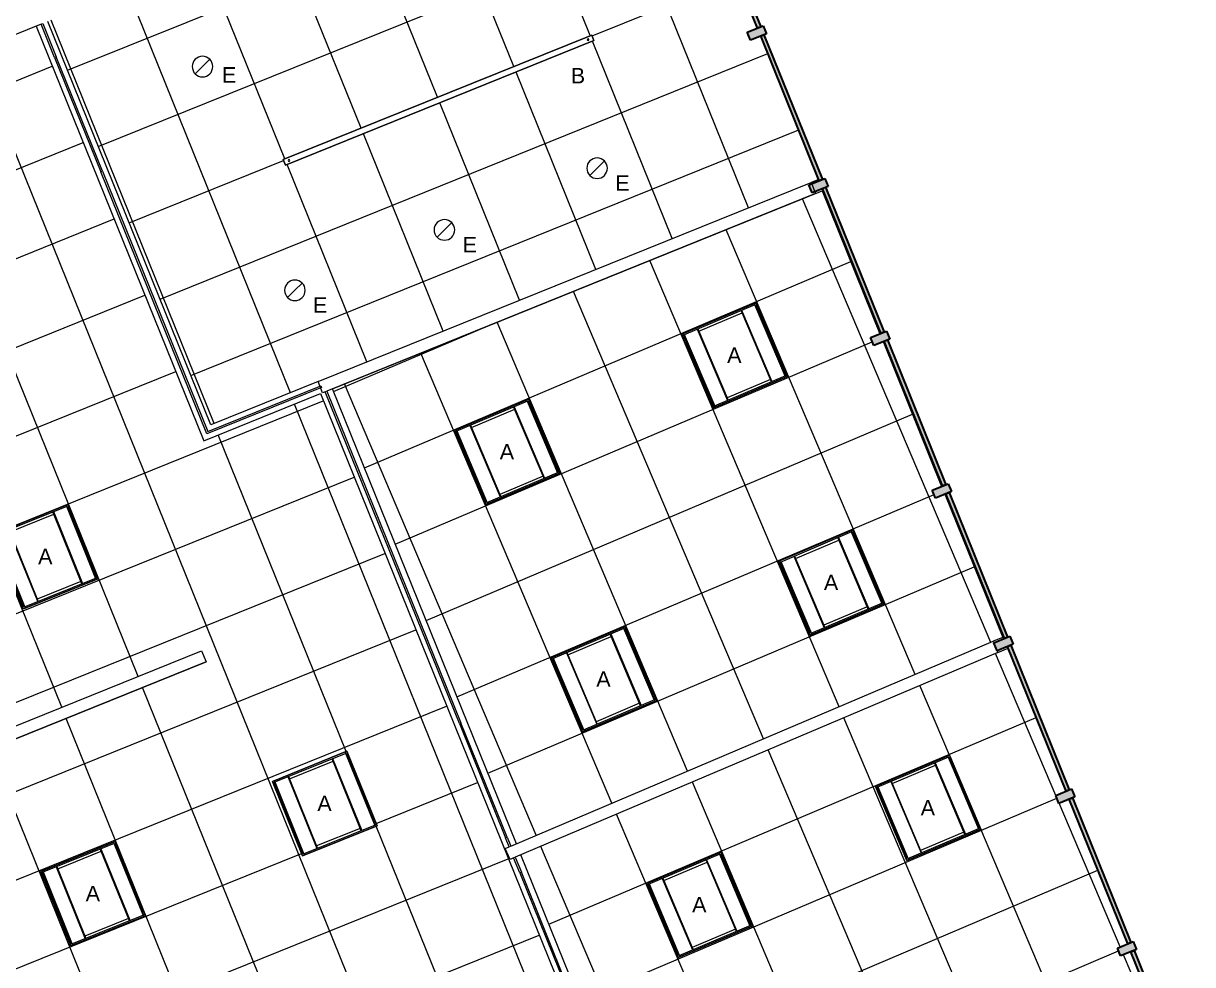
# Model space of a CAD drawing. Header units: inches. Extents: x 2359 to 5358, y 32 to 2545.
# Drawn here: x 4956.2 to 5297, y 460.5 to 734.9 of the extents above; entities that cross this region are included whole.
import ezdxf

# ---------------------------------------------------------------- set-up
doc = ezdxf.new("R2010")
doc.units = ezdxf.units.IN
doc.header["$MEASUREMENT"] = 0
for name, color, linetype, lineweight in [('A-CLNG', 13, 'Continuous', 18), ('A-CLNG-PATT', 13, 'Continuous', 18), ('A-DETL-GENF', 92, 'Continuous', 9), ('A-GLAZ-CURT', 52, 'Continuous', 18), ('A-GLAZ-CWMG', 51, 'Continuous', 18), ('A-WALL', 113, 'Continuous', 18), ('E-LITE-EQPM', 33, 'Continuous', 9), ('E-LITE-EQPM-IDEN', 33, 'Continuous', 9), ('I-WALL', 2, 'Continuous', 18)]:
    doc.layers.add(name, color=color, linetype=linetype, lineweight=lineweight)
doc.styles.add('Arial', font='arial.ttf', dxfattribs={"height": 4.5})

# ---------------------------------------------------------------- blocks, each defined once
blk = doc.blocks.new('System Panel - Glazed-4861171-REFLECTED CEILING PLAN')
at = {"layer": 'A-GLAZ-CURT', "lineweight": 9}
blk.add_hatch(color=7, dxfattribs=at).paths.add_polyline_path([(22.75, 0.75), (22.75, 1.75), (-22.75, 1.75), (-22.75, 0.75), (-14.09, 0.75)], flags=0)
at = {"layer": 'A-GLAZ-CURT', "color": 8, "lineweight": 30}
for p, q in [((-22.75, 0.75), (-22.75, 1.75)), ((-22.75, 1.75), (22.75, 1.75)), ((22.75, 0.75), (-22.75, 0.75)), ((22.75, 1.75), (22.75, 0.75))]:
    blk.add_line(p, q, dxfattribs=at)
blk = doc.blocks.new('Rectangular Mullion - 2_5_ x 5_ rectangular-4861165-REFLECTED CEILING PLAN')
at = {"layer": 'A-GLAZ-CWMG', "lineweight": 9}
blk.add_hatch(color=7, dxfattribs=at).paths.add_polyline_path([(-1.25, -2.5), (-1.25, 2.5), (1.25, 2.5), (1.25, -2.5)], flags=0)
at = {"layer": 'A-GLAZ-CWMG', "color": 8, "lineweight": 30}
for p, q in [((1.25, 2.5), (-1.25, 2.5)), ((-1.25, 2.5), (-1.25, -2.5)), ((1.25, -2.5), (1.25, 2.5)), ((-1.25, -2.5), (1.25, -2.5))]:
    blk.add_line(p, q, dxfattribs=at)
blk = doc.blocks.new('L-Recessed-Axis-Duo - 2 x 2-4559999-REFLECTED CEILING PLAN')
at = {"layer": 'E-LITE-EQPM'}
for p, q in [((-11.7, 11.7), (-11.7, -11.7)), ((11.7, 11.7), (-11.7, 11.7)), ((-11.37, 11.26), (-11.37, 11.27)), ((-11.37, 11.14), (-11.37, 11.26)), ((-11.37, 11.14), (11.38, 11.14)), ((11.32, 11.32), (-11.32, 11.32)), ((-11.32, 11.32), (-11.32, -11.32)), ((11.32, -11.32), (11.32, 11.32)), ((11.38, 11.27), (11.38, 11.26)), ((11.38, 11.26), (11.38, 11.14)), ((11.7, -11.7), (11.7, 11.7)), ((-11.32, 7.03), (11.32, 7.03)), ((-11.32, 7.02), (11.32, 7.02)), ((-11.32, 6.85), (11.32, 6.85)), ((-10.57, 6.86), (-10.57, -6.86)), ((10.57, -6.86), (10.57, 6.86)), ((11.32, -6.85), (-11.32, -6.85)), ((-11.32, -7.02), (11.32, -7.02)), ((-11.32, -7.03), (11.32, -7.03)), ((-11.7, -11.7), (11.7, -11.7)), ((-11.37, -11.26), (-11.37, -11.14)), ((-11.37, -11.14), (11.38, -11.14)), ((-11.37, -11.27), (-11.37, -11.26)), ((-11.32, -11.32), (11.32, -11.32)), ((11.38, -11.14), (11.38, -11.26)), ((11.38, -11.26), (11.38, -11.27))]:
    blk.add_line(p, q, dxfattribs=at)
for points, knots in [([(-11.64, 11.64), (-11.65, 11.65), (-11.65, 11.65), (-11.66, 11.66), (-11.67, 11.67), (-11.68, 11.68), (-11.68, 11.68), (-11.69, 11.69), (-11.69, 11.69), (-11.7, 11.7), (-11.7, 11.7), (-11.7, 11.7), (-11.7, 11.7)], [0, 0, 0, 0, 0.166667, 0.25, 0.333333, 0.416667, 0.5, 0.583333, 0.666667, 0.75, 0.833333, 1, 1, 1, 1]), ([(11.64, 11.64), (11.65, 11.65), (11.65, 11.65), (11.66, 11.66), (11.67, 11.67), (11.68, 11.68), (11.68, 11.68), (11.69, 11.69), (11.69, 11.69), (11.7, 11.7), (11.7, 11.7), (11.7, 11.7), (11.7, 11.7)], [0, 0, 0, 0, 0.166667, 0.25, 0.333333, 0.416667, 0.5, 0.583333, 0.666667, 0.75, 0.833333, 1, 1, 1, 1]), ([(-11.7, -11.7), (-11.7, -11.7), (-11.7, -11.7), (-11.7, -11.7), (-11.69, -11.69), (-11.69, -11.69), (-11.68, -11.68), (-11.68, -11.68), (-11.67, -11.67), (-11.66, -11.66), (-11.65, -11.65), (-11.65, -11.65), (-11.64, -11.64)], [-1, -1, -1, -1, -0.833333, -0.75, -0.666667, -0.583333, -0.5, -0.416667, -0.333333, -0.25, -0.166667, 0, 0, 0, 0]), ([(11.64, -11.64), (11.65, -11.65), (11.65, -11.65), (11.66, -11.66), (11.67, -11.67), (11.68, -11.68), (11.68, -11.68), (11.69, -11.69), (11.69, -11.69), (11.7, -11.7), (11.7, -11.7), (11.7, -11.7), (11.7, -11.7)], [0, 0, 0, 0, 0.166667, 0.25, 0.333333, 0.416667, 0.5, 0.583333, 0.666667, 0.75, 0.833333, 1, 1, 1, 1])]:
    blk.add_open_spline(points, degree=3, knots=knots, dxfattribs=at)
blk = doc.blocks.new('L-Pendant-Axis-Sculpt-Direct_Indirect - SCDI-F-8-4584194-REFLECTED CEILING PLAN')
at = {"layer": 'A-DETL-GENF'}
for p, q in [((-48.5, -0.875), (-48.5, 0.875)), ((-48.5, 0.875), (48.5, 0.875)), ((48.5, 0.875), (-48.5, 0.875)), ((-48.5, 0.875), (-48.5, -0.875)), ((48.5, 0.875), (48.5, -0.875)), ((48.5, -0.875), (48.5, 0.875)), ((48.5, -0.875), (-48.5, -0.875)), ((-48.5, -0.875), (48.5, -0.875))]:
    blk.add_line(p, q, dxfattribs=at)
for centre in [(-47, 0), (47, 0)]:
    blk.add_circle(centre, 0.25, dxfattribs=at)
blk = doc.blocks.new('L-Recessed Circular - Downlight - 6_-5390697-REFLECTED CEILING PLAN')
at = {"layer": 'E-LITE-EQPM'}
for q in [(-2.12, -2.12), (2.12, 2.12)]:
    blk.add_line((0, 0), q, dxfattribs=at)
for start, end in [(360, 180), (180, 360)]:
    blk.add_arc((0, 0), 3, start, end, dxfattribs=at)

msp = doc.modelspace()

# ---------------------------------------------------------------- hatches: boundary and pattern name
at = {"layer": 'A-CLNG-PATT'}
h = msp.add_hatch(dxfattribs=at)
h.set_pattern_fill('FP_1', color=256, style=0, pattern_type=2)
h.set_pattern_definition([(292, (4951.716, 510.087), (-22.2524, -8.9906), []), (202, (4951.716, 510.087), (-8.9906, 22.2524), [])])
h.paths.add_polyline_path([(5073.07, 156.01), (5114.21, 172.62), (5112.99, 175.64), (5115.31, 176.57), (5116.52, 173.56), (5158.71, 190.61), (5157.49, 193.62), (5159.81, 194.56), (5161.03, 191.54), (5203.22, 208.59), (5202, 211.6), (5203.16, 212.07), (5201.94, 215.08), (5208.13, 217.58), (5042.73, 626.96), (5008.73, 613.21), (4959.88, 734.11), (4935.79, 724.39), (4894.76, 825.93), (4827.22, 798.64), (4804.93, 853.82), (4692.89, 808.58), (4737.83, 697.32), (4849.88, 742.57), (4938.27, 523.78), (5008.1, 551.99), (5009.42, 548.74), (4927.75, 515.7), (4953.03, 453.13), (4965.99, 458.37), (4965.99, 458.37), (4976.65, 431.96), (4963.69, 426.73), (5061.65, 184.27), (5073.72, 189.15), (5084.12, 163.42), (5080.87, 162.11), (5080.1, 164.02), (5071.28, 160.45), (5072.67, 156.99)], flags=0)
h.paths.add_polyline_path([(5077.79, 199.08), (5069.02, 220.78), (5090.72, 229.54), (5099.49, 207.84), (5079.57, 199.8)], flags=0)
h.paths.add_polyline_path([(5205.53, 209.52), (5210.57, 211.56), (5209.44, 214.34), (5204.41, 212.3), (5204.71, 211.56)], flags=0)
h.paths.add_polyline_path([(5145.46, 225.12), (5136.69, 246.82), (5158.39, 255.59), (5167.16, 233.89), (5150.81, 227.28)], flags=0)
h.paths.add_polyline_path([(5041.82, 288.09), (5033.06, 309.79), (5054.76, 318.55), (5063.52, 296.85), (5047.19, 290.25)], flags=0)
h.paths.add_polyline_path([(5109.5, 314.13), (5100.73, 335.83), (5122.43, 344.6), (5131.2, 322.9), (5111.95, 315.12)], flags=0)
h.paths.add_polyline_path([(5005.48, 378.04), (4996.71, 399.74), (5018.41, 408.51), (5027.18, 386.81), (5008.33, 379.19)], flags=0)
h.paths.add_polyline_path([(5073.15, 404.09), (5064.39, 425.79), (5086.08, 434.55), (5094.85, 412.85), (5079.57, 406.68)], flags=0)
h.paths.add_polyline_path([(4970.04, 465.9), (4961.27, 487.6), (4982.97, 496.36), (4991.73, 474.67), (4972.37, 466.84)], flags=0)
h.paths.add_polyline_path([(5037.56, 492.19), (5028.79, 513.89), (5050.49, 522.66), (5059.25, 500.96), (5040.71, 493.47)], flags=0)
h.paths.add_polyline_path([(4956.19, 564.19), (4947.42, 585.89), (4969.12, 594.65), (4977.88, 572.95), (4956.52, 564.32)], flags=0)
h.paths.add_polyline_path([(4919.68, 653.79), (4910.91, 675.49), (4932.61, 684.25), (4941.38, 662.55), (4924.13, 655.59)], flags=0)
h.paths.add_polyline_path([(4754.71, 740.59), (4736.35, 786.03), (4737.97, 786.68), (4756.33, 741.25), (4754.88, 740.67)], flags=0)
h.paths.add_polyline_path([(4883.7, 742.36), (4874.93, 764.05), (4896.63, 772.82), (4905.39, 751.12), (4887.52, 743.9)], flags=0)
h.paths.add_polyline_path([(4798.7, 758.34), (4780.34, 803.78), (4781.97, 804.43), (4800.32, 759)], flags=0)
h = msp.add_hatch(dxfattribs=at)
h.set_pattern_fill('FP_4', color=256, style=0, pattern_type=2)
h.set_pattern_definition([(292, (5058.99, 757.588), (-22.2524, -8.9906), []), (202, (5058.99, 757.588), (-8.9906, 22.2524), [])])
h.paths.add_polyline_path([(5010.81, 617.83), (5187.98, 689.42), (5171.09, 731.23), (5168.08, 730.01), (5167.14, 732.33), (5170.16, 733.54), (5153.1, 775.73), (5150.1, 774.51), (5149.16, 776.83), (5152.17, 778.05), (5140.43, 807.11), (5134.27, 804.62), (5134.29, 804.58), (4963.28, 735.49), (5009.92, 620.04)], flags=0)
h.paths.add_polyline_path([(5035.32, 654.07), (5034.54, 654.18), (5033.82, 654.48), (5033.2, 654.95), (5032.72, 655.57), (5032.42, 656.3), (5032.32, 657.07), (5032.42, 657.85), (5032.72, 658.57), (5033.2, 659.19), (5033.82, 659.67), (5034.54, 659.97), (5035.32, 660.07), (5036.09, 659.97), (5036.82, 659.67), (5037.44, 659.19), (5037.92, 658.57), (5038.22, 657.85), (5038.32, 657.07), (5038.22, 656.3), (5037.92, 655.57), (5037.44, 654.95), (5036.82, 654.48), (5036.09, 654.18)], flags=0)
h.paths.add_polyline_path([(5078.89, 671.68), (5078.12, 671.79), (5077.39, 672.09), (5076.77, 672.56), (5076.3, 673.18), (5076, 673.91), (5075.89, 674.68), (5076, 675.46), (5076.3, 676.18), (5076.77, 676.81), (5077.39, 677.28), (5078.12, 677.58), (5078.89, 677.68), (5079.67, 677.58), (5080.39, 677.28), (5081.02, 676.81), (5081.49, 676.18), (5081.79, 675.46), (5081.89, 674.64), (5081.79, 673.91), (5081.49, 673.18), (5081.02, 672.56), (5080.39, 672.09), (5079.67, 671.79)], flags=0)
h.paths.add_polyline_path([(5123.4, 689.67), (5122.62, 689.77), (5121.9, 690.07), (5121.28, 690.55), (5120.8, 691.17), (5120.5, 691.89), (5120.4, 692.67), (5120.5, 693.45), (5120.8, 694.17), (5121.28, 694.79), (5121.9, 695.27), (5122.62, 695.57), (5123.4, 695.67), (5124.17, 695.57), (5124.91, 695.26), (5125.52, 694.79), (5125.99, 694.17), (5126.29, 693.45), (5126.4, 692.67), (5126.29, 691.89), (5125.99, 691.17), (5125.52, 690.55), (5124.9, 690.07), (5124.17, 689.77)], flags=0)
h.paths.add_polyline_path([(5032.55, 693.55), (5031.9, 695.18), (5121.83, 731.51), (5122.49, 729.89), (5044.06, 698.2)], flags=0)
h.paths.add_polyline_path([(5008.39, 719.3), (5007.61, 719.4), (5006.89, 719.7), (5006.27, 720.18), (5005.79, 720.8), (5005.49, 721.52), (5005.39, 722.3), (5005.49, 723.08), (5005.79, 723.8), (5006.27, 724.42), (5006.89, 724.9), (5007.61, 725.2), (5008.39, 725.3), (5009.17, 725.2), (5009.92, 724.87), (5010.51, 724.42), (5010.99, 723.8), (5011.29, 723.08), (5011.39, 722.3), (5011.29, 721.52), (5010.99, 720.8), (5010.51, 720.18), (5009.89, 719.7), (5009.17, 719.4), (5008.73, 719.34)], flags=0)
h.paths.add_polyline_path([(5053.18, 738.91), (5052.4, 739.01), (5051.68, 739.31), (5051.06, 739.79), (5050.58, 740.41), (5050.28, 741.13), (5050.18, 741.91), (5050.28, 742.69), (5050.58, 743.41), (5051.06, 744.03), (5051.68, 744.51), (5052.4, 744.81), (5053.18, 744.91), (5053.95, 744.81), (5054.68, 744.51), (5055.3, 744.03), (5055.78, 743.41), (5056.08, 742.69), (5056.18, 741.91), (5056.08, 741.13), (5055.78, 740.41), (5055.3, 739.79), (5054.68, 739.31), (5053.95, 739.01)], flags=0)
h.paths.add_polyline_path([(5097.88, 755.94), (5097.11, 756.04), (5096.38, 756.34), (5095.76, 756.82), (5095.28, 757.44), (5094.98, 758.16), (5094.88, 758.94), (5094.98, 759.71), (5095.28, 760.44), (5095.76, 761.06), (5096.38, 761.54), (5097.11, 761.84), (5097.88, 761.94), (5098.66, 761.84), (5099.38, 761.54), (5100, 761.06), (5100.48, 760.44), (5100.78, 759.71), (5100.88, 758.94), (5100.78, 758.16), (5100.48, 757.44), (5100, 756.82), (5099.38, 756.34), (5098.66, 756.04)], flags=0)
h = msp.add_hatch(dxfattribs=at)
h.set_pattern_fill('FP_5', color=256, style=0, pattern_type=2)
h.set_pattern_definition([(23, (5144.434, 590.893), (9.3775, -22.092), []), (293, (5144.434, 590.893), (-22.092, -9.3775), [])])
h.paths.add_polyline_path([(5099.86, 495.73), (5241.6, 555.89), (5224.75, 597.6), (5222.02, 596.49), (5221.09, 598.81), (5223.81, 599.91), (5206.77, 642.1), (5204.04, 641), (5203.1, 643.32), (5205.83, 644.42), (5189.01, 686.06), (5046.27, 628.38), (5099.19, 497.4)], flags=0)
h.paths.add_polyline_path([(5119.12, 528.36), (5109.98, 549.9), (5131.52, 559.05), (5140.66, 537.51), (5124.91, 530.82)], flags=0)
h.paths.add_polyline_path([(5185.46, 556.52), (5176.31, 578.06), (5197.85, 587.2), (5207, 565.66), (5189.67, 558.31)], flags=0)
h.paths.add_polyline_path([(5090.99, 594.64), (5081.85, 616.18), (5103.39, 625.32), (5112.53, 603.78), (5092.52, 595.29)], flags=0)
h.paths.add_polyline_path([(5157.27, 622.77), (5148.12, 644.31), (5169.66, 653.46), (5178.81, 631.91), (5157.29, 622.78)], flags=0)
h = msp.add_hatch(dxfattribs=at)
h.set_pattern_fill('FP_6', color=256, style=0, pattern_type=2)
h.set_pattern_definition([(203, (5200.52, 458.766), (-9.3775, 22.092), []), (113, (5200.52, 458.766), (22.092, 9.3775), [])])
h.paths.add_polyline_path([(5153.52, 362.93), (5295.54, 423.21), (5278.97, 464.19), (5275.97, 462.98), (5275.03, 465.3), (5278.04, 466.52), (5260.99, 508.7), (5257.98, 507.48), (5257.05, 509.8), (5260.06, 511.02), (5243.19, 552.77), (5101.17, 492.48), (5153.51, 362.94)], flags=0)
h.paths.add_polyline_path([(5175.52, 396.43), (5166.38, 417.97), (5187.92, 427.11), (5197.06, 405.57), (5176.72, 396.94)], flags=0)
h.paths.add_polyline_path([(5241.85, 424.58), (5232.71, 446.13), (5254.25, 455.27), (5263.4, 433.73), (5247.96, 427.18)], flags=0)
h.paths.add_polyline_path([(5147.05, 462.56), (5137.91, 484.1), (5159.45, 493.25), (5168.59, 471.71), (5150.81, 464.16)], flags=0)
h.paths.add_polyline_path([(5213.66, 490.84), (5204.52, 512.38), (5226.06, 521.52), (5235.21, 499.98), (5215.58, 491.65)], flags=0)

# ---------------------------------------------------------------- linework, layer by layer
at = {"layer": 'A-CLNG'}
for p, q in [((4959.88, 734.11), (5008.73, 613.21)), ((5010.81, 617.83), (4963.28, 735.49)), ((5187.98, 689.42), (5185.78, 688.53)), ((5046.27, 628.38), (5189.01, 686.06)), ((5189.01, 686.06), (5205.83, 644.42)), ((5169.66, 653.46), (5148.12, 644.31)), ((5178.81, 631.91), (5169.66, 653.46)), ((5148.12, 644.31), (5157.27, 622.77)), ((5206.77, 642.1), (5223.81, 599.91)), ((5042.07, 630.46), (5010.81, 617.83)), ((5157.27, 622.77), (5178.81, 631.91)), ((5099.86, 495.73), (5046.27, 628.38)), ((5008.73, 613.21), (5042.73, 626.96)), ((5042.73, 626.96), (5208.13, 217.58)), ((5103.39, 625.32), (5081.85, 616.18)), ((5112.53, 603.78), (5103.39, 625.32)), ((5081.85, 616.18), (5090.99, 594.64)), ((5090.99, 594.64), (5112.53, 603.78)), ((5224.75, 597.6), (5241.6, 555.89)), ((4969.12, 594.65), (4947.42, 585.89)), ((4977.88, 572.95), (4969.12, 594.65)), ((5197.85, 587.2), (5176.31, 578.06)), ((5207, 565.66), (5197.85, 587.2)), ((5176.31, 578.06), (5185.46, 556.52)), ((4956.19, 564.19), (4977.88, 572.95)), ((5185.46, 556.52), (5207, 565.66)), ((5131.52, 559.05), (5109.98, 549.9)), ((5140.66, 537.51), (5131.52, 559.05)), ((5241.6, 555.89), (5238.86, 554.73)), ((5240.23, 551.51), (5243.19, 552.77)), ((4927.75, 515.7), (5009.42, 548.74)), ((5109.98, 549.9), (5119.12, 528.36)), ((5119.12, 528.36), (5140.66, 537.51)), ((5050.49, 522.66), (5028.79, 513.89)), ((5059.25, 500.96), (5050.49, 522.66)), ((5226.06, 521.52), (5204.52, 512.38)), ((5235.21, 499.98), (5226.06, 521.52)), ((5028.79, 513.89), (5037.56, 492.19)), ((5204.52, 512.38), (5213.66, 490.84)), ((5037.56, 492.19), (5059.25, 500.96)), ((5213.66, 490.84), (5235.21, 499.98)), ((4982.97, 496.36), (4961.27, 487.6)), ((4991.73, 474.67), (4982.97, 496.36)), ((5153.52, 362.93), (5101.17, 492.48)), ((5159.45, 493.25), (5137.91, 484.1)), ((5168.59, 471.71), (5159.45, 493.25)), ((4961.27, 487.6), (4970.04, 465.9)), ((5137.91, 484.1), (5147.05, 462.56)), ((4970.04, 465.9), (4991.73, 474.67)), ((5147.05, 462.56), (5168.59, 471.71))]:
    msp.add_line(p, q, dxfattribs=at)
for centre, start, end in [((5008.39, 722.3), 0, 180), ((5008.39, 722.3), 180, 0), ((5123.4, 692.67), 0, 180), ((5123.4, 692.67), 180, 0), ((5078.89, 674.68), 360, 180), ((5078.89, 674.68), 180, 0), ((5035.32, 657.07), 0, 180), ((5035.32, 657.07), 180, 0)]:
    msp.add_arc(centre, 3, start, end, dxfattribs=at)
at = {"layer": 'A-WALL'}
for p, q in [((4961.36, 734.71), (4961.83, 734.9)), ((5044.13, 627.52), (5044.6, 627.71)), ((5098.22, 495.03), (5097.76, 494.84)), ((5099.07, 491.59), (5099.53, 491.79))]:
    msp.add_line(p, q, dxfattribs=at)
at = {"layer": 'I-WALL'}
for p, q in [((4961.36, 734.71), (4935.8, 724.38)), ((4965.3, 724.97), (4961.36, 734.71)), ((4961.83, 734.9), (4965.76, 725.16)), ((4965.76, 725.16), (4965.3, 724.97)), ((4978.78, 691.59), (4979.25, 691.78)), ((4979.25, 691.78), (5009.92, 615.86)), ((5009.64, 615.2), (4978.78, 691.59)), ((5042.07, 630.46), (5185.78, 688.54)), ((5185.78, 688.54), (5187.09, 685.3)), ((5187.09, 685.3), (5044.6, 627.71)), ((5043.38, 627.22), (5042.07, 630.46)), ((5043.1, 628.72), (5009.64, 615.2)), ((5009.92, 615.86), (5042.92, 629.19)), ((5042.92, 629.19), (5043.1, 628.72)), ((5044.13, 627.52), (5043.38, 627.22)), ((5083.24, 530.78), (5044.13, 627.52)), ((5044.6, 627.71), (5083.7, 530.96)), ((5098.22, 495.03), (5238.86, 554.73)), ((5238.86, 554.73), (5240.23, 551.51)), ((4926.42, 518.99), (5008.1, 551.99)), ((5009.42, 548.74), (4927.73, 515.74)), ((5008.1, 551.99), (5009.42, 548.74)), ((5240.23, 551.51), (5099.53, 491.79)), ((5083.7, 530.96), (5083.24, 530.78)), ((5096.73, 497.4), (5097.19, 497.59)), ((5097.19, 497.59), (5098.22, 495.03)), ((5096.64, 494.36), (5097.76, 494.84)), ((5098.01, 491.14), (5096.64, 494.36)), ((5097.76, 494.84), (5096.73, 497.4)), ((5099.07, 491.59), (5098.01, 491.14)), ((5100.85, 487.2), (5099.07, 491.59)), ((5099.53, 491.79), (5101.31, 487.39)), ((5101.31, 487.39), (5100.85, 487.2))]:
    msp.add_line(p, q, dxfattribs=at)
at = {"layer": 'I-WALL', "lineweight": 9}
for p, q in [((4965.3, 724.97), (4978.78, 691.59)), ((4979.25, 691.78), (4965.76, 725.16)), ((5083.24, 530.78), (5096.73, 497.4)), ((5097.19, 497.59), (5083.7, 530.96)), ((5114.8, 454.01), (5101.31, 487.39)), ((5100.85, 487.2), (5114.34, 453.82))]:
    msp.add_line(p, q, dxfattribs=at)

# ---------------------------------------------------------------- block references
at = {"layer": 'A-GLAZ-CURT', "lineweight": 9, "rotation": 291.9999999999997}
for p in [(5160.94, 754.36), (5178.92, 709.85), (5196.9, 665.35), (5214.88, 620.84), (5232.86, 576.34), (5250.84, 531.83), (5268.82, 487.33), (5286.81, 442.82)]:
    msp.add_blockref('System Panel - Glazed-4861171-REFLECTED CEILING PLAN', p, dxfattribs=at)
at = {"layer": 'A-GLAZ-CWMG', "lineweight": 9, "extrusion": (0, 0, -1), "rotation": 248.0000000000003}
for p in [(-5169.93, 732.1), (-5187.91, 687.6), (-5205.89, 643.09), (-5223.87, 598.59), (-5241.85, 554.09), (-5259.83, 509.58), (-5277.82, 465.08)]:
    msp.add_blockref('Rectangular Mullion - 2_5_ x 5_ rectangular-4861165-REFLECTED CEILING PLAN', p, dxfattribs=at)
at = {"layer": 'E-LITE-EQPM', "extrusion": (0, 0, -1)}
for name, p, rotation in [('L-Pendant-Axis-Sculpt-Direct_Indirect - SCDI-F-8-4584194-REFLECTED CEILING PLAN', (-5077.19, 712.53), 337.9999999999999), ('L-Recessed-Axis-Duo - 2 x 2-4559999-REFLECTED CEILING PLAN', (-5163.47, 638.11), 247.0000000000002), ('L-Recessed-Axis-Duo - 2 x 2-4559999-REFLECTED CEILING PLAN', (-5097.19, 609.98), 247.0000000000002), ('L-Recessed-Axis-Duo - 2 x 2-4559999-REFLECTED CEILING PLAN', (-4962.65, 579.42), 248.0000000000001), ('L-Recessed-Axis-Duo - 2 x 2-4559999-REFLECTED CEILING PLAN', (-5191.66, 571.86), 247.0000000000002), ('L-Recessed-Axis-Duo - 2 x 2-4559999-REFLECTED CEILING PLAN', (-5125.32, 543.7), 247.0000000000002), ('L-Recessed-Axis-Duo - 2 x 2-4559999-REFLECTED CEILING PLAN', (-5044.02, 507.43), 248.0000000000003), ('L-Recessed-Axis-Duo - 2 x 2-4559999-REFLECTED CEILING PLAN', (-5219.86, 506.18), 247.0000000000002), ('L-Recessed-Axis-Duo - 2 x 2-4559999-REFLECTED CEILING PLAN', (-4976.5, 481.13), 248.0000000000003), ('L-Recessed-Axis-Duo - 2 x 2-4559999-REFLECTED CEILING PLAN', (-5153.25, 477.9), 247.0000000000002)]:
    msp.add_blockref(name, p, dxfattribs=dict(at, rotation=rotation))
at = {"layer": 'E-LITE-EQPM'}
for p in [(5008.39, 722.3), (5123.4, 692.67), (5078.89, 674.68), (5035.32, 657.07)]:
    msp.add_blockref('L-Recessed Circular - Downlight - 6_-5390697-REFLECTED CEILING PLAN', p, dxfattribs=at)

# ---------------------------------------------------------------- texts
at = {"layer": 'E-LITE-EQPM-IDEN', "char_height": 4.5, "width": 5.151, "attachment_point": 1, "style": 'Arial'}
for s, insert in [('E', (5014.06, 722.14)), ('B', (5115.71, 721.9)), ('E', (5128.66, 690.61)), ('E', (5084.16, 672.62)), ('E', (5040.58, 655.01)), ('A', (5161.29, 640.41)), ('A', (5095.01, 612.28)), ('A', (4960.47, 581.72)), ('A', (5189.48, 574.16)), ('A', (5123.15, 546)), ('A', (5041.85, 509.72)), ('A', (5217.69, 508.47)), ('A', (4974.33, 483.43)), ('A', (5151.08, 480.2))]:
    msp.add_mtext(s, dxfattribs=dict(at, insert=insert))

doc.saveas('drawing.dxf')
